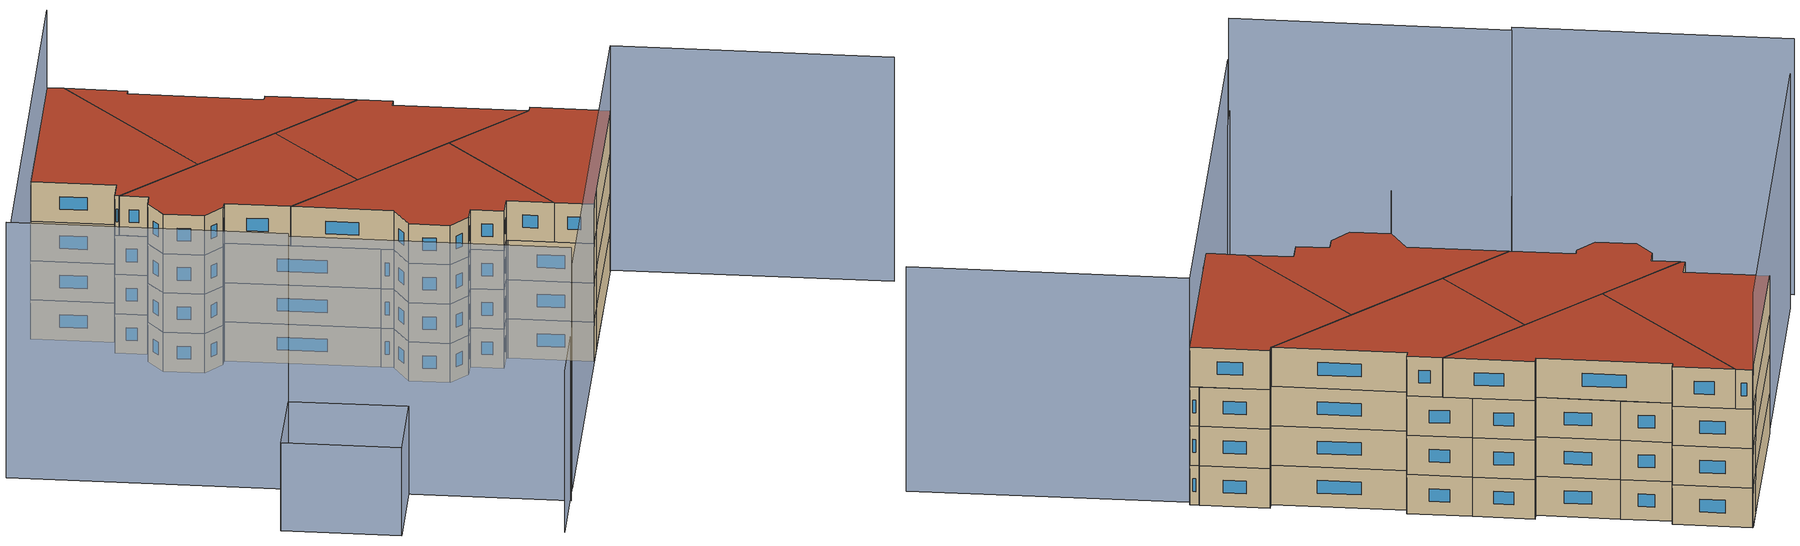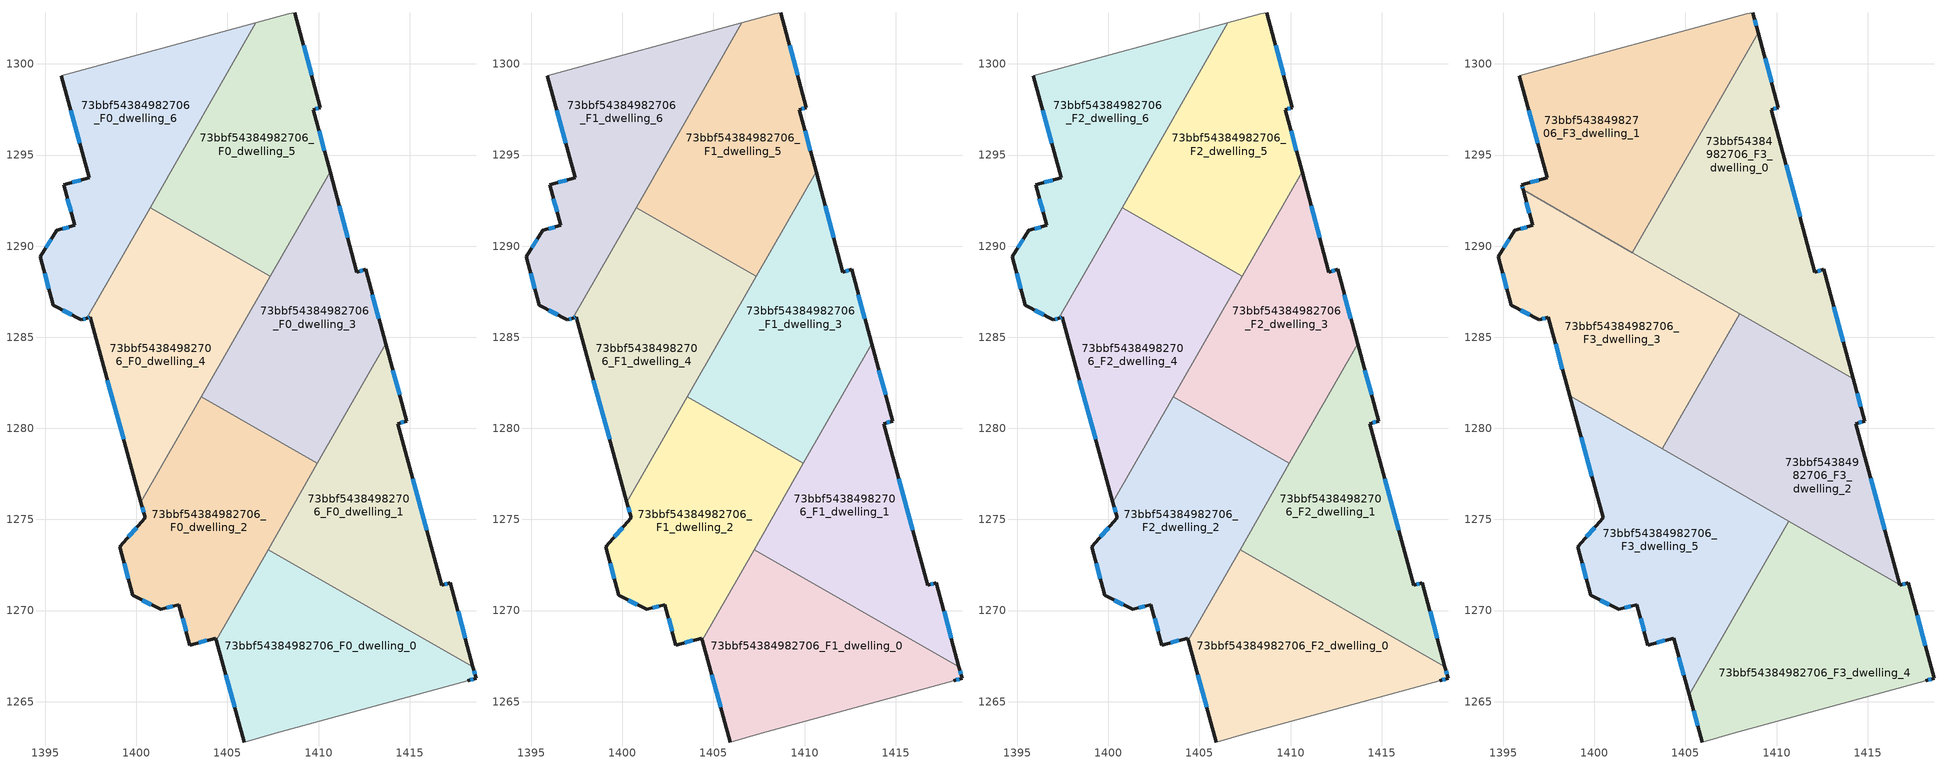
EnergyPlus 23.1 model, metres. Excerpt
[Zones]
73bbf54384982706_F0_dwelling_0
 floor ground (EU_floor_Construction): 1418.48,1266.91 1418.64,1266.29 1418.19,1266.14 1407.61,1263.25 1405.92,1262.78 1404.39,1268.37 1407.23,1273.34 z0
 wall outside (EU_wall_Construction): 1404.39,1268.37 1405.92,1262.78 / 1418.19,1266.14 1418.64,1266.29 1418.48,1266.91 z0:3
 wall adiabatic (EU_wall_Construction): 1405.92,1262.78 1407.61,1263.25 1418.19,1266.14 z0:3
 wall to 73bbf54384982706_F0_dwelling_1 (EU_wall_Construction): 1418.48,1266.91 1407.23,1273.34 z0:3
 wall to 73bbf54384982706_F0_dwelling_2 (EU_wall_Construction): 1407.23,1273.34 1404.39,1268.37 z0:3
 window (EU_Window_Construction): 1404.91,1266.47 1405.4,1264.68 / 1418.59,1266.5 1418.54,1266.7 / 1418.34,1266.19 1418.49,1266.24 z1.02:1.98
73bbf54384982706_F0_dwelling_1
 floor ground (EU_floor_Construction): 1413.69,1284.63 1414.84,1280.39 1414.35,1280.26 1416.76,1271.38 1417.23,1271.53 1418.48,1266.91 1407.23,1273.34 z0
 wall outside (EU_wall_Construction): 1418.48,1266.91 1417.23,1271.53 1416.76,1271.38 1414.35,1280.26 1414.84,1280.39 1413.69,1284.63 z0:3
 wall to 73bbf54384982706_F0_dwelling_3 (EU_wall_Construction): 1413.69,1284.63 1409.94,1278.07 z0:3
 wall to 73bbf54384982706_F0_dwelling_2 (EU_wall_Construction): 1409.94,1278.07 1407.23,1273.34 z0:3
 window (EU_Window_Construction): 1417.07,1271.48 1416.92,1271.43 / 1418.06,1268.48 1417.66,1269.96 / 1414.45,1281.83 1414.09,1283.19 / 1414.52,1280.31 1414.68,1280.35 / 1415.94,1274.4 1415.17,1277.24 z1.02:1.98
73bbf54384982706_F0_dwelling_2
 floor ground (EU_floor_Construction): 1409.94,1278.07 1404.39,1268.37 1404.36,1268.49 1402.94,1268.11 1402.34,1270.33 1401.34,1270.06 1399.82,1270.83 1399.08,1273.51 1400.49,1275.09 1400.26,1275.95 1403.56,1281.73 z0
 wall outside (EU_wall_Construction): 1400.26,1275.95 1400.49,1275.09 1399.08,1273.51 1399.82,1270.83 1401.34,1270.06 1402.34,1270.33 1402.94,1268.11 1404.36,1268.49 1404.39,1268.37 z0:3
 wall to 73bbf54384982706_F0_dwelling_3 (EU_wall_Construction): 1409.94,1278.07 1403.56,1281.73 z0:3
 wall to 73bbf54384982706_F0_dwelling_4 (EU_wall_Construction): 1403.56,1281.73 1400.26,1275.95 z0:3
 window (EU_Window_Construction): 1400.34,1275.66 1400.41,1275.39 / 1403.42,1268.24 1403.88,1268.36 / 1402.54,1269.57 1402.74,1268.86 / 1401.68,1270.15 1402,1270.24 / 1400.34,1270.57 1400.82,1270.32 / 1399.33,1272.6 1399.57,1271.74 / 1400.01,1274.55 1399.56,1274.05 z1.02:1.98
73bbf54384982706_F0_dwelling_3
 floor ground (EU_floor_Construction): 1410.63,1294.08 1412.11,1288.58 1412.58,1288.73 1413.69,1284.63 1409.94,1278.07 1403.56,1281.73 z0
 wall outside (EU_wall_Construction): 1413.69,1284.63 1412.58,1288.73 1412.11,1288.58 1410.63,1294.08 z0:3
 wall to 73bbf54384982706_F0_dwelling_5 (EU_wall_Construction): 1410.63,1294.08 1407.35,1288.34 z0:3
 wall to 73bbf54384982706_F0_dwelling_4 (EU_wall_Construction): 1407.35,1288.34 1403.56,1281.73 z0:3
 window (EU_Window_Construction): 1412.42,1288.68 1412.27,1288.63 / 1413.32,1286.03 1412.96,1287.34 / 1411.61,1290.45 1411.13,1292.21 z1.02:1.98
73bbf54384982706_F0_dwelling_4
 floor ground (EU_floor_Construction): 1407.35,1288.34 1400.26,1275.95 1397.47,1286.1 1397.29,1286.05 1400.76,1292.11 z0
 wall outside (EU_wall_Construction): 1397.29,1286.05 1397.47,1286.1 1400.26,1275.95 z0:3
 wall to 73bbf54384982706_F0_dwelling_5 (EU_wall_Construction): 1407.35,1288.34 1400.76,1292.11 z0:3
 wall to 73bbf54384982706_F0_dwelling_6 (EU_wall_Construction): 1400.76,1292.11 1397.29,1286.05 z0:3
 window (EU_Window_Construction): 1397.35,1286.07 1397.41,1286.08 / 1398.42,1282.65 1399.31,1279.41 z1.02:1.98
73bbf54384982706_F0_dwelling_5
 floor ground (EU_floor_Construction): 1408.71,1302.8 1410.1,1297.61 1409.72,1297.49 1410.63,1294.08 1407.35,1288.34 1400.76,1292.11 1406.56,1302.25 1408.37,1302.74 z0
 wall outside (EU_wall_Construction): 1410.63,1294.08 1409.72,1297.49 1410.1,1297.61 1408.71,1302.8 z0:3
 wall adiabatic (EU_wall_Construction): 1408.71,1302.8 1408.37,1302.74 1406.56,1302.25 z0:3
 wall to 73bbf54384982706_F0_dwelling_6 (EU_wall_Construction): 1406.56,1302.25 1400.76,1292.11 z0:3
 window (EU_Window_Construction): 1409.85,1297.53 1409.97,1297.57 / 1410.32,1295.24 1410.03,1296.33 / 1409.63,1299.37 1409.18,1301.03 z1.02:1.98
73bbf54384982706_F0_dwelling_6
 floor ground (EU_floor_Construction): 1406.56,1302.25 1397.29,1286.05 1396.98,1285.97 1395.45,1286.74 1394.71,1289.42 1395.64,1290.87 1396.62,1291.14 1396.02,1293.36 1397.43,1293.75 1395.89,1299.35 z0
 wall outside (EU_wall_Construction): 1395.89,1299.35 1397.43,1293.75 1396.02,1293.36 1396.62,1291.14 1395.64,1290.87 1394.71,1289.42 1395.45,1286.74 1396.98,1285.97 1397.29,1286.05 z0:3
 wall adiabatic (EU_wall_Construction): 1406.56,1302.25 1395.89,1299.35 z0:3
 window (EU_Window_Construction): 1396.95,1293.62 1396.5,1293.49 / 1396.41,1297.44 1396.91,1295.65 / 1397.09,1286 1397.19,1286.02 / 1395.97,1286.48 1396.46,1286.23 / 1394.97,1288.51 1395.2,1287.65 / 1395.32,1290.38 1395.03,1289.91 / 1396.29,1291.05 1395.97,1290.96 / 1396.22,1292.61 1396.42,1291.9 z1.02:1.98
73bbf54384982706_F1_dwelling_0
 floor to 73bbf54384982706_F0_dwelling_0 (EU_floor_Construction): 1418.48,1266.91 1418.64,1266.29 1418.19,1266.14 1407.61,1263.25 1405.92,1262.78 1404.39,1268.37 1407.23,1273.34 z3
 wall outside (EU_wall_Construction): 1404.39,1268.37 1405.92,1262.78 / 1418.19,1266.14 1418.64,1266.29 1418.48,1266.91 z3:6
 wall adiabatic (EU_wall_Construction): 1405.92,1262.78 1407.61,1263.25 1418.19,1266.14 z3:6
 wall to 73bbf54384982706_F1_dwelling_1 (EU_wall_Construction): 1418.48,1266.91 1407.23,1273.34 z3:6
 wall to 73bbf54384982706_F1_dwelling_2 (EU_wall_Construction): 1407.23,1273.34 1404.39,1268.37 z3:6
 window (EU_Window_Construction): 1404.91,1266.47 1405.4,1264.68 / 1418.59,1266.5 1418.54,1266.7 / 1418.34,1266.19 1418.49,1266.24 z4.02:4.98
73bbf54384982706_F1_dwelling_1
 floor to 73bbf54384982706_F0_dwelling_1 (EU_floor_Construction): 1413.69,1284.63 1414.84,1280.39 1414.35,1280.26 1416.76,1271.38 1417.23,1271.53 1418.48,1266.91 1407.23,1273.34 z3
 wall outside (EU_wall_Construction): 1418.48,1266.91 1417.23,1271.53 1416.76,1271.38 1414.35,1280.26 1414.84,1280.39 1413.69,1284.63 z3:6
 wall to 73bbf54384982706_F1_dwelling_3 (EU_wall_Construction): 1413.69,1284.63 1409.94,1278.07 z3:6
 wall to 73bbf54384982706_F1_dwelling_2 (EU_wall_Construction): 1409.94,1278.07 1407.23,1273.34 z3:6
 window (EU_Window_Construction): 1417.07,1271.48 1416.92,1271.43 / 1418.06,1268.48 1417.66,1269.96 / 1414.45,1281.83 1414.09,1283.19 / 1414.52,1280.31 1414.68,1280.35 / 1415.94,1274.4 1415.17,1277.24 z4.02:4.98
73bbf54384982706_F1_dwelling_2
 floor to 73bbf54384982706_F0_dwelling_2 (EU_floor_Construction): 1409.94,1278.07 1404.39,1268.37 1404.36,1268.49 1402.94,1268.11 1402.34,1270.33 1401.34,1270.06 1399.82,1270.83 1399.08,1273.51 1400.49,1275.09 1400.26,1275.95 1403.56,1281.73 z3
 wall outside (EU_wall_Construction): 1400.26,1275.95 1400.49,1275.09 1399.08,1273.51 1399.82,1270.83 1401.34,1270.06 1402.34,1270.33 1402.94,1268.11 1404.36,1268.49 1404.39,1268.37 z3:6
 wall to 73bbf54384982706_F1_dwelling_3 (EU_wall_Construction): 1409.94,1278.07 1403.56,1281.73 z3:6
 wall to 73bbf54384982706_F1_dwelling_4 (EU_wall_Construction): 1403.56,1281.73 1400.26,1275.95 z3:6
 window (EU_Window_Construction): 1400.34,1275.66 1400.41,1275.39 / 1403.42,1268.24 1403.88,1268.36 / 1402.54,1269.57 1402.74,1268.86 / 1401.68,1270.15 1402,1270.24 / 1400.34,1270.57 1400.82,1270.32 / 1399.33,1272.6 1399.57,1271.74 / 1400.01,1274.55 1399.56,1274.05 z4.02:4.98
73bbf54384982706_F1_dwelling_3
 floor to 73bbf54384982706_F0_dwelling_3 (EU_floor_Construction): 1410.63,1294.08 1412.11,1288.58 1412.58,1288.73 1413.69,1284.63 1409.94,1278.07 1403.56,1281.73 z3
 wall outside (EU_wall_Construction): 1413.69,1284.63 1412.58,1288.73 1412.11,1288.58 1410.63,1294.08 z3:6
 wall to 73bbf54384982706_F1_dwelling_5 (EU_wall_Construction): 1410.63,1294.08 1407.35,1288.34 z3:6
 wall to 73bbf54384982706_F1_dwelling_4 (EU_wall_Construction): 1407.35,1288.34 1403.56,1281.73 z3:6
 window (EU_Window_Construction): 1412.42,1288.68 1412.27,1288.63 / 1413.32,1286.03 1412.96,1287.34 / 1411.61,1290.45 1411.13,1292.21 z4.02:4.98
73bbf54384982706_F1_dwelling_4
 floor to 73bbf54384982706_F0_dwelling_4 (EU_floor_Construction): 1407.35,1288.34 1400.26,1275.95 1397.47,1286.1 1397.29,1286.05 1400.76,1292.11 z3
 wall outside (EU_wall_Construction): 1397.29,1286.05 1397.47,1286.1 1400.26,1275.95 z3:6
 wall to 73bbf54384982706_F1_dwelling_5 (EU_wall_Construction): 1407.35,1288.34 1400.76,1292.11 z3:6
 wall to 73bbf54384982706_F1_dwelling_6 (EU_wall_Construction): 1400.76,1292.11 1397.29,1286.05 z3:6
 window (EU_Window_Construction): 1397.35,1286.07 1397.41,1286.08 / 1398.42,1282.65 1399.31,1279.41 z4.02:4.98
73bbf54384982706_F1_dwelling_5
 floor to 73bbf54384982706_F0_dwelling_5 (EU_floor_Construction): 1408.71,1302.8 1410.1,1297.61 1409.72,1297.49 1410.63,1294.08 1407.35,1288.34 1400.76,1292.11 1406.56,1302.25 1408.37,1302.74 z3
 wall outside (EU_wall_Construction): 1410.63,1294.08 1409.72,1297.49 1410.1,1297.61 1408.71,1302.8 z3:6
 wall adiabatic (EU_wall_Construction): 1408.71,1302.8 1408.37,1302.74 1406.56,1302.25 z3:6
 wall to 73bbf54384982706_F1_dwelling_6 (EU_wall_Construction): 1406.56,1302.25 1400.76,1292.11 z3:6
 window (EU_Window_Construction): 1409.85,1297.53 1409.97,1297.57 / 1410.32,1295.24 1410.03,1296.33 / 1409.63,1299.37 1409.18,1301.03 z4.02:4.98
73bbf54384982706_F1_dwelling_6
 floor to 73bbf54384982706_F0_dwelling_6 (EU_floor_Construction): 1406.56,1302.25 1397.29,1286.05 1396.98,1285.97 1395.45,1286.74 1394.71,1289.42 1395.64,1290.87 1396.62,1291.14 1396.02,1293.36 1397.43,1293.75 1395.89,1299.35 z3
 wall outside (EU_wall_Construction): 1395.89,1299.35 1397.43,1293.75 1396.02,1293.36 1396.62,1291.14 1395.64,1290.87 1394.71,1289.42 1395.45,1286.74 1396.98,1285.97 1397.29,1286.05 z3:6
 wall adiabatic (EU_wall_Construction): 1406.56,1302.25 1395.89,1299.35 z3:6
 window (EU_Window_Construction): 1396.95,1293.62 1396.5,1293.49 / 1396.41,1297.44 1396.91,1295.65 / 1397.09,1286 1397.19,1286.02 / 1395.97,1286.48 1396.46,1286.23 / 1394.97,1288.51 1395.2,1287.65 / 1395.32,1290.38 1395.03,1289.91 / 1396.29,1291.05 1395.97,1290.96 / 1396.22,1292.61 1396.42,1291.9 z4.02:4.98
73bbf54384982706_F2_dwelling_0
 floor to 73bbf54384982706_F1_dwelling_0 (EU_floor_Construction): 1418.48,1266.91 1418.64,1266.29 1418.19,1266.14 1407.61,1263.25 1405.92,1262.78 1404.39,1268.37 1407.23,1273.34 z6
 wall outside (EU_wall_Construction): 1404.39,1268.37 1405.92,1262.78 / 1418.19,1266.14 1418.64,1266.29 1418.48,1266.91 z6:9
 wall adiabatic (EU_wall_Construction): 1405.92,1262.78 1407.61,1263.25 1418.19,1266.14 z6:9
 wall to 73bbf54384982706_F2_dwelling_1 (EU_wall_Construction): 1418.48,1266.91 1407.23,1273.34 z6:9
 wall to 73bbf54384982706_F2_dwelling_2 (EU_wall_Construction): 1407.23,1273.34 1404.39,1268.37 z6:9
 window (EU_Window_Construction): 1404.91,1266.47 1405.4,1264.68 / 1418.59,1266.5 1418.54,1266.7 / 1418.34,1266.19 1418.49,1266.24 z7.02:7.98
 ceiling adiabatic (EU_roof_Construction): 1405.21,1265.38 1409.14,1272.25 1407.23,1273.34 1404.39,1268.37 z9
73bbf54384982706_F2_dwelling_1
 floor to 73bbf54384982706_F1_dwelling_1 (EU_floor_Construction): 1413.69,1284.63 1414.84,1280.39 1414.35,1280.26 1416.76,1271.38 1417.23,1271.53 1418.48,1266.91 1407.23,1273.34 z6
 wall outside (EU_wall_Construction): 1418.48,1266.91 1417.23,1271.53 1416.76,1271.38 1414.35,1280.26 1414.84,1280.39 1413.69,1284.63 z6:9
 wall to 73bbf54384982706_F2_dwelling_3 (EU_wall_Construction): 1413.69,1284.63 1409.94,1278.07 z6:9
 wall to 73bbf54384982706_F2_dwelling_2 (EU_wall_Construction): 1409.94,1278.07 1407.23,1273.34 z6:9
 window (EU_Window_Construction): 1417.07,1271.48 1416.92,1271.43 / 1418.06,1268.48 1417.66,1269.96 / 1414.45,1281.83 1414.09,1283.19 / 1414.52,1280.31 1414.68,1280.35 / 1415.94,1274.4 1415.17,1277.24 z7.02:7.98
 ceiling adiabatic (EU_roof_Construction): 1409.14,1272.25 1410.66,1274.91 1408.75,1276 1407.23,1273.34 z9
73bbf54384982706_F2_dwelling_2
 floor to 73bbf54384982706_F1_dwelling_2 (EU_floor_Construction): 1409.94,1278.07 1404.39,1268.37 1404.36,1268.49 1402.94,1268.11 1402.34,1270.33 1401.34,1270.06 1399.82,1270.83 1399.08,1273.51 1400.49,1275.09 1400.26,1275.95 1403.56,1281.73 z6
 wall outside (EU_wall_Construction): 1400.26,1275.95 1400.49,1275.09 1399.08,1273.51 1399.82,1270.83 1401.34,1270.06 1402.34,1270.33 1402.94,1268.11 1404.36,1268.49 1404.39,1268.37 z6:9
 wall to 73bbf54384982706_F2_dwelling_3 (EU_wall_Construction): 1409.94,1278.07 1403.56,1281.73 z6:9
 wall to 73bbf54384982706_F2_dwelling_4 (EU_wall_Construction): 1403.56,1281.73 1400.26,1275.95 z6:9
 window (EU_Window_Construction): 1400.34,1275.66 1400.41,1275.39 / 1403.42,1268.24 1403.88,1268.36 / 1402.54,1269.57 1402.74,1268.86 / 1401.68,1270.15 1402,1270.24 / 1400.34,1270.57 1400.82,1270.32 / 1399.33,1272.6 1399.57,1271.74 / 1400.01,1274.55 1399.56,1274.05 z7.02:7.98
73bbf54384982706_F2_dwelling_3
 floor to 73bbf54384982706_F1_dwelling_3 (EU_floor_Construction): 1410.63,1294.08 1412.11,1288.58 1412.58,1288.73 1413.69,1284.63 1409.94,1278.07 1403.56,1281.73 z6
 wall outside (EU_wall_Construction): 1413.69,1284.63 1412.58,1288.73 1412.11,1288.58 1410.63,1294.08 z6:9
 wall to 73bbf54384982706_F2_dwelling_5 (EU_wall_Construction): 1410.63,1294.08 1407.35,1288.34 z6:9
 wall to 73bbf54384982706_F2_dwelling_4 (EU_wall_Construction): 1407.35,1288.34 1403.56,1281.73 z6:9
 window (EU_Window_Construction): 1412.42,1288.68 1412.27,1288.63 / 1413.32,1286.03 1412.96,1287.34 / 1411.61,1290.45 1411.13,1292.21 z7.02:7.98
73bbf54384982706_F2_dwelling_4
 floor to 73bbf54384982706_F1_dwelling_4 (EU_floor_Construction): 1407.35,1288.34 1400.26,1275.95 1397.47,1286.1 1397.29,1286.05 1400.76,1292.11 z6
 wall outside (EU_wall_Construction): 1397.29,1286.05 1397.47,1286.1 1400.26,1275.95 z6:9
 wall to 73bbf54384982706_F2_dwelling_5 (EU_wall_Construction): 1407.35,1288.34 1400.76,1292.11 z6:9
 wall to 73bbf54384982706_F2_dwelling_6 (EU_wall_Construction): 1400.76,1292.11 1397.29,1286.05 z6:9
 window (EU_Window_Construction): 1397.35,1286.07 1397.41,1286.08 / 1398.42,1282.65 1399.31,1279.41 z7.02:7.98
73bbf54384982706_F2_dwelling_5
 floor to 73bbf54384982706_F1_dwelling_5 (EU_floor_Construction): 1408.71,1302.8 1410.1,1297.61 1409.72,1297.49 1410.63,1294.08 1407.35,1288.34 1400.76,1292.11 1406.56,1302.25 1408.37,1302.74 z6
 wall outside (EU_wall_Construction): 1410.63,1294.08 1409.72,1297.49 1410.1,1297.61 1408.71,1302.8 z6:9
 wall adiabatic (EU_wall_Construction): 1408.71,1302.8 1408.37,1302.74 1406.56,1302.25 z6:9
 wall to 73bbf54384982706_F2_dwelling_6 (EU_wall_Construction): 1406.56,1302.25 1400.76,1292.11 z6:9
 window (EU_Window_Construction): 1409.85,1297.53 1409.97,1297.57 / 1410.32,1295.24 1410.03,1296.33 / 1409.63,1299.37 1409.18,1301.03 z7.02:7.98
73bbf54384982706_F2_dwelling_6
 floor to 73bbf54384982706_F1_dwelling_6 (EU_floor_Construction): 1406.56,1302.25 1397.29,1286.05 1396.98,1285.97 1395.45,1286.74 1394.71,1289.42 1395.64,1290.87 1396.62,1291.14 1396.02,1293.36 1397.43,1293.75 1395.89,1299.35 z6
 wall outside (EU_wall_Construction): 1395.89,1299.35 1397.43,1293.75 1396.02,1293.36 1396.62,1291.14 1395.64,1290.87 1394.71,1289.42 1395.45,1286.74 1396.98,1285.97 1397.29,1286.05 z6:9
 wall adiabatic (EU_wall_Construction): 1406.56,1302.25 1395.89,1299.35 z6:9
 window (EU_Window_Construction): 1396.95,1293.62 1396.5,1293.49 / 1396.41,1297.44 1396.91,1295.65 / 1397.09,1286 1397.19,1286.02 / 1395.97,1286.48 1396.46,1286.23 / 1394.97,1288.51 1395.2,1287.65 / 1395.32,1290.38 1395.03,1289.91 / 1396.29,1291.05 1395.97,1290.96 / 1396.22,1292.61 1396.42,1291.9 z7.02:7.98
73bbf54384982706_F3_dwelling_0
 floor to 73bbf54384982706_F2_dwelling_5 (EU_floor_Construction): 1409,1301.72 1410.1,1297.61 1409.72,1297.49 1410.63,1294.08 1407.35,1288.34 1402.82,1290.93 z9
 floor to 73bbf54384982706_F2_dwelling_3 (EU_floor_Construction): 1410.63,1294.08 1412.11,1288.58 1412.58,1288.73 1413.69,1284.63 1412.99,1283.41 1406.61,1287.06 z9
 floor to 73bbf54384982706_F2_dwelling_1 (EU_floor_Construction): 1413.69,1284.63 1414.22,1282.71 1412.99,1283.41 z9
 floor to 73bbf54384982706_F2_dwelling_4 (EU_floor_Construction): 1407.35,1288.34 1406.61,1287.06 1402.09,1289.65 1402.82,1290.93 z9
 wall outside (EU_wall_Construction): 1414.22,1282.71 1412.58,1288.73 1412.11,1288.58 1409.72,1297.49 1410.1,1297.61 1409,1301.72 z9:12
 wall to 73bbf54384982706_F3_dwelling_1 (EU_wall_Construction): 1409,1301.72 1402.09,1289.65 z9:12
 wall to 73bbf54384982706_F3_dwelling_2 (EU_wall_Construction): 1407.98,1286.28 1414.22,1282.71 z9:12
 wall to 73bbf54384982706_F3_dwelling_3 (EU_wall_Construction): 1402.09,1289.65 1407.98,1286.28 z9:12
 window (EU_Window_Construction): 1412.42,1288.68 1412.27,1288.63 / 1413.66,1284.76 1413.14,1286.68 / 1409.73,1299 1409.37,1300.32 / 1409.85,1297.53 1409.97,1297.57 / 1411.3,1291.61 1410.53,1294.46 z10.02:10.98
 roof outside (EU_roof_Construction): 1414.22,1282.71 1412.58,1288.73 1412.11,1288.58 1409.72,1297.49 1410.1,1297.61 1409,1301.72 1402.09,1289.65 z12
73bbf54384982706_F3_dwelling_1
 floor to 73bbf54384982706_F2_dwelling_6 (EU_floor_Construction): 1406.56,1302.25 1400.03,1290.83 1396.09,1293.08 1396.02,1293.36 1397.43,1293.75 1395.89,1299.35 z9
 floor to 73bbf54384982706_F2_dwelling_5 (EU_floor_Construction): 1408.71,1302.8 1409,1301.72 1402.82,1290.93 1400.76,1292.11 1406.56,1302.25 1408.37,1302.74 z9
 floor to 73bbf54384982706_F2_dwelling_4 (EU_floor_Construction): 1402.82,1290.93 1402.09,1289.65 1400.03,1290.83 1400.76,1292.11 z9
 wall outside (EU_wall_Construction): 1409,1301.72 1408.71,1302.8 / 1395.89,1299.35 1397.43,1293.75 1396.02,1293.36 1396.09,1293.08 z9:12
 wall adiabatic (EU_wall_Construction): 1408.71,1302.8 1408.37,1302.74 1395.89,1299.35 z9:12
 wall to 73bbf54384982706_F3_dwelling_3 (EU_wall_Construction): 1396.09,1293.08 1402.09,1289.65 z9:12
 window (EU_Window_Construction): 1408.9,1302.09 1408.81,1302.43 / 1396.04,1293.27 1396.07,1293.18 / 1396.95,1293.62 1396.5,1293.49 / 1396.41,1297.44 1396.91,1295.65 z10.02:10.98
 roof outside (EU_roof_Construction): 1402.09,1289.65 1409,1301.72 1408.71,1302.8 1408.37,1302.74 1395.89,1299.35 1397.43,1293.75 1396.02,1293.36 1396.09,1293.08 z12
73bbf54384982706_F3_dwelling_2
 floor to 73bbf54384982706_F2_dwelling_1 (EU_floor_Construction): 1414.22,1282.71 1414.84,1280.39 1414.35,1280.26 1416.75,1271.42 1408.75,1276 1412.99,1283.41 z9
 floor to 73bbf54384982706_F2_dwelling_2 (EU_floor_Construction): 1409.94,1278.07 1408.75,1276 1403.74,1278.87 1404.92,1280.95 z9
 floor to 73bbf54384982706_F2_dwelling_3 (EU_floor_Construction): 1412.99,1283.41 1409.94,1278.07 1404.92,1280.95 1407.98,1286.28 z9
 wall outside (EU_wall_Construction): 1416.75,1271.42 1414.35,1280.26 1414.84,1280.39 1414.22,1282.71 z9:12
 wall to 73bbf54384982706_F3_dwelling_3 (EU_wall_Construction): 1407.98,1286.28 1403.74,1278.87 z9:12
 wall to 73bbf54384982706_F3_dwelling_5 (EU_wall_Construction): 1403.74,1278.87 1410.66,1274.91 z9:12
 wall to 73bbf54384982706_F3_dwelling_4 (EU_wall_Construction): 1410.66,1274.91 1416.75,1271.42 z9:12
 window (EU_Window_Construction): 1415.93,1274.43 1415.17,1277.26 / 1414.63,1281.18 1414.43,1281.92 / 1414.52,1280.31 1414.68,1280.35 z10.02:10.98
 roof outside (EU_roof_Construction): 1416.75,1271.42 1414.35,1280.26 1414.84,1280.39 1414.22,1282.71 1407.98,1286.28 1403.74,1278.87 z12
73bbf54384982706_F3_dwelling_3
 floor to 73bbf54384982706_F2_dwelling_3 (EU_floor_Construction): 1407.98,1286.28 1404.92,1280.95 1403.56,1281.73 1406.61,1287.06 z9
 floor to 73bbf54384982706_F2_dwelling_4 (EU_floor_Construction): 1406.61,1287.06 1402.37,1279.65 1398.66,1281.78 1397.47,1286.1 1397.29,1286.05 1400.03,1290.83 z9
 floor to 73bbf54384982706_F2_dwelling_6 (EU_floor_Construction): 1400.03,1290.83 1397.29,1286.05 1396.98,1285.97 1395.45,1286.74 1394.71,1289.42 1395.64,1290.87 1396.62,1291.14 1396.09,1293.08 z9
 floor to 73bbf54384982706_F2_dwelling_2 (EU_floor_Construction): 1404.92,1280.95 1403.74,1278.87 1402.37,1279.65 1403.56,1281.73 z9
 wall outside (EU_wall_Construction): 1396.09,1293.08 1396.62,1291.14 1395.64,1290.87 1394.71,1289.42 1395.45,1286.74 1396.98,1285.97 1397.47,1286.1 1398.66,1281.78 z9:12
 wall to 73bbf54384982706_F3_dwelling_5 (EU_wall_Construction): 1398.66,1281.78 1403.74,1278.87 z9:12
 window (EU_Window_Construction): 1397.88,1284.63 1398.25,1283.25 / 1397.15,1286.01 1397.31,1286.06 / 1395.97,1286.48 1396.46,1286.23 / 1394.97,1288.51 1395.2,1287.65 / 1395.32,1290.38 1395.03,1289.91 / 1396.29,1291.05 1395.97,1290.96 / 1396.27,1292.42 1396.44,1291.8 z10.02:10.98
 roof outside (EU_roof_Construction): 1403.74,1278.87 1407.98,1286.28 1396.09,1293.08 1396.62,1291.14 1395.64,1290.87 1394.71,1289.42 1395.45,1286.74 1396.98,1285.97 1397.47,1286.1 1398.66,1281.78 z12
73bbf54384982706_F3_dwelling_4
 floor to 73bbf54384982706_F2_dwelling_0 (EU_floor_Construction): 1418.48,1266.91 1418.64,1266.29 1418.19,1266.14 1407.61,1263.25 1405.92,1262.78 1405.21,1265.38 1409.14,1272.25 z9
 floor to 73bbf54384982706_F2_dwelling_1 (EU_floor_Construction): 1417.23,1271.53 1418.48,1266.91 1409.14,1272.25 1410.66,1274.91 1416.75,1271.42 1416.76,1271.38 z9
 wall outside (EU_wall_Construction): 1405.21,1265.38 1405.92,1262.78 / 1418.19,1266.14 1418.64,1266.29 1417.23,1271.53 1416.76,1271.38 1416.75,1271.42 z9:12
 wall adiabatic (EU_wall_Construction): 1405.92,1262.78 1407.61,1263.25 1418.19,1266.14 z9:12
 wall to 73bbf54384982706_F3_dwelling_5 (EU_wall_Construction): 1410.66,1274.91 1405.21,1265.38 z9:12
 window (EU_Window_Construction): 1405.45,1264.49 1405.67,1263.66 / 1417.07,1271.48 1416.92,1271.43 / 1418.16,1268.07 1417.71,1269.75 / 1418.34,1266.19 1418.49,1266.24 z10.02:10.98
 roof outside (EU_roof_Construction): 1418.19,1266.14 1418.64,1266.29 1417.23,1271.53 1416.76,1271.38 1416.75,1271.42 1410.66,1274.91 1405.21,1265.38 1405.92,1262.78 1407.61,1263.25 z12
73bbf54384982706_F3_dwelling_5
 floor to 73bbf54384982706_F2_dwelling_2 (EU_floor_Construction): 1408.76,1276 1404.39,1268.37 1404.36,1268.49 1402.94,1268.11 1402.34,1270.33 1401.34,1270.06 1399.82,1270.83 1399.08,1273.51 1400.49,1275.09 1400.26,1275.95 1402.37,1279.65 z9
 floor adiabatic (EU_floor_Construction): 1410.66,1274.91 1405.21,1265.38 1404.39,1268.37 1408.76,1276 z9
 floor to 73bbf54384982706_F2_dwelling_4 (EU_floor_Construction): 1402.37,1279.65 1400.26,1275.95 1398.66,1281.78 z9
 wall outside (EU_wall_Construction): 1398.66,1281.78 1400.49,1275.09 1399.08,1273.51 1399.82,1270.83 1401.34,1270.06 1402.34,1270.33 1402.94,1268.11 1404.36,1268.49 1405.21,1265.38 z9:12
 window (EU_Window_Construction): 1401.68,1270.15 1402,1270.24 / 1400.34,1270.57 1400.82,1270.32 / 1399.33,1272.6 1399.57,1271.74 / 1400.01,1274.55 1399.56,1274.05 / 1399.28,1279.5 1399.87,1277.37 / 1404.65,1267.43 1404.92,1266.44 / 1403.42,1268.24 1403.88,1268.36 / 1402.54,1269.57 1402.74,1268.86 z10.02:10.98
 roof outside (EU_roof_Construction): 1405.21,1265.38 1410.66,1274.91 1398.66,1281.78 1400.49,1275.09 1399.08,1273.51 1399.82,1270.83 1401.34,1270.06 1402.34,1270.33 1402.94,1268.11 1404.36,1268.49 z12
shading: 1382.79,1256.44 1388.87,1258.1 z0:12.3; 1388.71,1258.06 1418.35,1266.2 / 1418.35,1266.2 1423.41,1247.8 z0:17.1; 1382.08,1275.9 1387.06,1257.54 z0:19.3; 1378.61,1266.54 1376.48,1274.37 / 1376.48,1274.37 1382.07,1275.89 / 1382.07,1275.89 1384.2,1268.06 / 1384.2,1268.06 1378.61,1266.54 z0:6.7; 1377.08,1294.19 1382.07,1275.9 z0:19.5; 1408.67,1302.83 1378.98,1294.64 z0:17.9
[Building]
EU S2 Campaign: North Axis=0; Terrain=City; Solar Distribution=FullExterior
[Site:Location]
Vienna: Latitude=48; Longitude=16.5; Time Zone=1; Elevation=183
[SizingPeriod:WeatherFileDays]
AnnualSizingPeriod: Begin Month=1; Begin Day of Month=1; End Month=12; End Day of Month=31; Day of Week for Start Day=Monday; Use Weather File Daylight Saving Period=No; Use Weather File Rain and Snow Indicators=No
[MATERIAL]
EU_InternalMass_Material: Roughness=MediumRough; Thickness=0.1; Conductivity=1; Density=1800; Specific Heat=900; Thermal Absorptance=0.9; Solar Absorptance=0.7; Visible Absorptance=0.7
[MATERIAL:NOMASS] Roughness=MediumRough; Thermal Absorptance=0.9; Solar Absorptance=0.7; Visible Absorptance=0.7
Name | Thermal Resistance
EU_wall_NoMass | 0.942466
EU_roof_NoMass | 0.551687
EU_floor_NoMass | 0.66527
[WINDOWMATERIAL:SIMPLEGLAZINGSYSTEM]
EU_Window_SimpleGlazing: UFactor=2.03367; Solar Heat Gain Coefficient=0.65; Visible Transmittance=0.65
[CONSTRUCTION]
EU_wall_Construction: EU_wall_NoMass
EU_roof_Construction: EU_roof_NoMass
EU_floor_Construction: EU_floor_NoMass
EU_Window_Construction: EU_Window_SimpleGlazing
EU_InternalMass_Construction: EU_InternalMass_Material
[ZONE] Type=1; Multiplier=1; Ceiling Height=autocalculate; Floor Area=autocalculate; Part of Total Floor Area=Yes
Name | Volume
73bbf54384982706_F0_dwelling_0; 73bbf54384982706_F1_dwelling_0; 73bbf54384982706_F2_dwelling_0 | 239.139
73bbf54384982706_F3_dwelling_0 | 278.979
73bbf54384982706_F0_dwelling_1; 73bbf54384982706_F1_dwelling_1; 73bbf54384982706_F2_dwelling_1 | 239.098
73bbf54384982706_F3_dwelling_1 | 278.944
73bbf54384982706_F0_dwelling_2; 73bbf54384982706_F1_dwelling_2; 73bbf54384982706_F2_dwelling_2 | 239.13
73bbf54384982706_F3_dwelling_2 | 278.816
73bbf54384982706_F0_dwelling_3; 73bbf54384982706_F1_dwelling_3; 73bbf54384982706_F2_dwelling_3 | 239.111
73bbf54384982706_F3_dwelling_3 | 278.804
73bbf54384982706_F0_dwelling_4; 73bbf54384982706_F1_dwelling_4; 73bbf54384982706_F2_dwelling_4; 73bbf54384982706_F0_dwelling_5; 73bbf54384982706_F1_dwelling_5; 73bbf54384982706_F2_dwelling_5 | 239.123
73bbf54384982706_F3_dwelling_4 | 279.302
73bbf54384982706_F3_dwelling_5 | 278.969
73bbf54384982706_F0_dwelling_6; 73bbf54384982706_F1_dwelling_6; 73bbf54384982706_F2_dwelling_6 | 239.096
[INTERNALMASS] Construction=EU_InternalMass_Construction
Name | Zone or ZoneList | Surface Area
73bbf54384982706_F0_dwelling_0_EU_InternalMass | 73bbf54384982706_F0_dwelling_0 | 79.7129
73bbf54384982706_F0_dwelling_1_EU_InternalMass | 73bbf54384982706_F0_dwelling_1 | 79.6988
73bbf54384982706_F0_dwelling_2_EU_InternalMass | 73bbf54384982706_F0_dwelling_2 | 79.7091
73bbf54384982706_F0_dwelling_3_EU_InternalMass | 73bbf54384982706_F0_dwelling_3 | 79.7029
73bbf54384982706_F0_dwelling_4_EU_InternalMass | 73bbf54384982706_F0_dwelling_4 | 79.7064
73bbf54384982706_F0_dwelling_5_EU_InternalMass | 73bbf54384982706_F0_dwelling_5 | 79.7063
73bbf54384982706_F0_dwelling_6_EU_InternalMass | 73bbf54384982706_F0_dwelling_6 | 79.7055
73bbf54384982706_F1_dwelling_0_EU_InternalMass | 73bbf54384982706_F1_dwelling_0 | 79.7129
73bbf54384982706_F1_dwelling_1_EU_InternalMass | 73bbf54384982706_F1_dwelling_1 | 79.6988
73bbf54384982706_F1_dwelling_2_EU_InternalMass | 73bbf54384982706_F1_dwelling_2 | 79.7091
73bbf54384982706_F1_dwelling_3_EU_InternalMass | 73bbf54384982706_F1_dwelling_3 | 79.7029
73bbf54384982706_F1_dwelling_4_EU_InternalMass | 73bbf54384982706_F1_dwelling_4 | 79.7064
73bbf54384982706_F1_dwelling_5_EU_InternalMass | 73bbf54384982706_F1_dwelling_5 | 79.7063
73bbf54384982706_F1_dwelling_6_EU_InternalMass | 73bbf54384982706_F1_dwelling_6 | 79.7055
73bbf54384982706_F2_dwelling_0_EU_InternalMass | 73bbf54384982706_F2_dwelling_0 | 79.7129
73bbf54384982706_F2_dwelling_1_EU_InternalMass | 73bbf54384982706_F2_dwelling_1 | 79.6988
73bbf54384982706_F2_dwelling_2_EU_InternalMass | 73bbf54384982706_F2_dwelling_2 | 79.7091
73bbf54384982706_F2_dwelling_3_EU_InternalMass | 73bbf54384982706_F2_dwelling_3 | 79.7029
73bbf54384982706_F2_dwelling_4_EU_InternalMass | 73bbf54384982706_F2_dwelling_4 | 79.7064
73bbf54384982706_F2_dwelling_5_EU_InternalMass | 73bbf54384982706_F2_dwelling_5 | 79.7063
73bbf54384982706_F2_dwelling_6_EU_InternalMass | 73bbf54384982706_F2_dwelling_6 | 79.7055
73bbf54384982706_F3_dwelling_0_EU_InternalMass | 73bbf54384982706_F3_dwelling_0 | 92.9928
73bbf54384982706_F3_dwelling_1_EU_InternalMass | 73bbf54384982706_F3_dwelling_1 | 92.9816
73bbf54384982706_F3_dwelling_2_EU_InternalMass | 73bbf54384982706_F3_dwelling_2 | 92.9388
73bbf54384982706_F3_dwelling_3_EU_InternalMass | 73bbf54384982706_F3_dwelling_3 | 92.934
73bbf54384982706_F3_dwelling_4_EU_InternalMass | 73bbf54384982706_F3_dwelling_4 | 93.1003
73bbf54384982706_F3_dwelling_5_EU_InternalMass | 73bbf54384982706_F3_dwelling_5 | 92.9894
[OTHEREQUIPMENT] Fuel Type=Electricity; Design Level Calculation Method=Watts/Area; Power per Zone Floor Area=1; Fraction Latent=0; Fraction Radiant=0; Fraction Lost=0; Carbon Dioxide Generation Rate=0; EndUse Subcategory=EU_Step8_InternalGains
Name | Zone or ZoneList or Space or SpaceList | Schedule
EU_Step8_InternalGain_73bbf54384982706_F0_dwelling_0_f000 | 73bbf54384982706_F0_dwelling_0 | EU_Step8_GainSchedule_73bbf54384982706_F0_dwelling_0_f000
EU_Step8_InternalGain_73bbf54384982706_F0_dwelling_1_f000 | 73bbf54384982706_F0_dwelling_1 | EU_Step8_GainSchedule_73bbf54384982706_F0_dwelling_1_f000
EU_Step8_InternalGain_73bbf54384982706_F0_dwelling_2_f000 | 73bbf54384982706_F0_dwelling_2 | EU_Step8_GainSchedule_73bbf54384982706_F0_dwelling_2_f000
EU_Step8_InternalGain_73bbf54384982706_F0_dwelling_3_f000 | 73bbf54384982706_F0_dwelling_3 | EU_Step8_GainSchedule_73bbf54384982706_F0_dwelling_3_f000
EU_Step8_InternalGain_73bbf54384982706_F0_dwelling_4_f000 | 73bbf54384982706_F0_dwelling_4 | EU_Step8_GainSchedule_73bbf54384982706_F0_dwelling_4_f000
EU_Step8_InternalGain_73bbf54384982706_F0_dwelling_5_f000 | 73bbf54384982706_F0_dwelling_5 | EU_Step8_GainSchedule_73bbf54384982706_F0_dwelling_5_f000
EU_Step8_InternalGain_73bbf54384982706_F0_dwelling_6_f000 | 73bbf54384982706_F0_dwelling_6 | EU_Step8_GainSchedule_73bbf54384982706_F0_dwelling_6_f000
EU_Step8_InternalGain_73bbf54384982706_F1_dwelling_0_f000 | 73bbf54384982706_F1_dwelling_0 | EU_Step8_GainSchedule_73bbf54384982706_F1_dwelling_0_f000
EU_Step8_InternalGain_73bbf54384982706_F1_dwelling_1_f000 | 73bbf54384982706_F1_dwelling_1 | EU_Step8_GainSchedule_73bbf54384982706_F1_dwelling_1_f000
EU_Step8_InternalGain_73bbf54384982706_F1_dwelling_2_f000 | 73bbf54384982706_F1_dwelling_2 | EU_Step8_GainSchedule_73bbf54384982706_F1_dwelling_2_f000
EU_Step8_InternalGain_73bbf54384982706_F1_dwelling_3_f000 | 73bbf54384982706_F1_dwelling_3 | EU_Step8_GainSchedule_73bbf54384982706_F1_dwelling_3_f000
EU_Step8_InternalGain_73bbf54384982706_F1_dwelling_4_f000 | 73bbf54384982706_F1_dwelling_4 | EU_Step8_GainSchedule_73bbf54384982706_F1_dwelling_4_f000
EU_Step8_InternalGain_73bbf54384982706_F1_dwelling_5_f000 | 73bbf54384982706_F1_dwelling_5 | EU_Step8_GainSchedule_73bbf54384982706_F1_dwelling_5_f000
EU_Step8_InternalGain_73bbf54384982706_F1_dwelling_6_f000 | 73bbf54384982706_F1_dwelling_6 | EU_Step8_GainSchedule_73bbf54384982706_F1_dwelling_6_f000
EU_Step8_InternalGain_73bbf54384982706_F2_dwelling_0_f000 | 73bbf54384982706_F2_dwelling_0 | EU_Step8_GainSchedule_73bbf54384982706_F2_dwelling_0_f000
EU_Step8_InternalGain_73bbf54384982706_F2_dwelling_1_f000 | 73bbf54384982706_F2_dwelling_1 | EU_Step8_GainSchedule_73bbf54384982706_F2_dwelling_1_f000
EU_Step8_InternalGain_73bbf54384982706_F2_dwelling_2_f000 | 73bbf54384982706_F2_dwelling_2 | EU_Step8_GainSchedule_73bbf54384982706_F2_dwelling_2_f000
EU_Step8_InternalGain_73bbf54384982706_F2_dwelling_3_f000 | 73bbf54384982706_F2_dwelling_3 | EU_Step8_GainSchedule_73bbf54384982706_F2_dwelling_3_f000
EU_Step8_InternalGain_73bbf54384982706_F2_dwelling_4_f000 | 73bbf54384982706_F2_dwelling_4 | EU_Step8_GainSchedule_73bbf54384982706_F2_dwelling_4_f000
EU_Step8_InternalGain_73bbf54384982706_F2_dwelling_5_f000 | 73bbf54384982706_F2_dwelling_5 | EU_Step8_GainSchedule_73bbf54384982706_F2_dwelling_5_f000
EU_Step8_InternalGain_73bbf54384982706_F2_dwelling_6_f000 | 73bbf54384982706_F2_dwelling_6 | EU_Step8_GainSchedule_73bbf54384982706_F2_dwelling_6_f000
EU_Step8_InternalGain_73bbf54384982706_F3_dwelling_0_f000 | 73bbf54384982706_F3_dwelling_0 | EU_Step8_GainSchedule_73bbf54384982706_F3_dwelling_0_f000
EU_Step8_InternalGain_73bbf54384982706_F3_dwelling_1_f000 | 73bbf54384982706_F3_dwelling_1 | EU_Step8_GainSchedule_73bbf54384982706_F3_dwelling_1_f000
EU_Step8_InternalGain_73bbf54384982706_F3_dwelling_2_f000 | 73bbf54384982706_F3_dwelling_2 | EU_Step8_GainSchedule_73bbf54384982706_F3_dwelling_2_f000
EU_Step8_InternalGain_73bbf54384982706_F3_dwelling_3_f000 | 73bbf54384982706_F3_dwelling_3 | EU_Step8_GainSchedule_73bbf54384982706_F3_dwelling_3_f000
EU_Step8_InternalGain_73bbf54384982706_F3_dwelling_4_f000 | 73bbf54384982706_F3_dwelling_4 | EU_Step8_GainSchedule_73bbf54384982706_F3_dwelling_4_f000
EU_Step8_InternalGain_73bbf54384982706_F3_dwelling_5_f000 | 73bbf54384982706_F3_dwelling_5 | EU_Step8_GainSchedule_73bbf54384982706_F3_dwelling_5_f000
[ZONEVENTILATION:DESIGNFLOWRATE] Schedule=EU_AlwaysOn; Design Flow Rate Calculation Method=AirChanges/Hour; Air Changes per Hour=0.530523; Ventilation Type=Natural; Fan Pressure Rise=0; Fan Total Efficiency=1; Constant Term Coefficient=1; Temperature Term Coefficient=0; Velocity Term Coefficient=0; Velocity Squared Term Coefficient=0; Minimum Indoor Temperature=-100; Maximum Indoor Temperature=100; Delta Temperature=-100; Minimum Outdoor Temperature=-100; Maximum Outdoor Temperature=100; Maximum Wind Speed=40
Name | Zone or ZoneList or Space or SpaceList
EU_ConstantAir_73bbf54384982706_F0_dwelling_0 | 73bbf54384982706_F0_dwelling_0
EU_ConstantAir_73bbf54384982706_F0_dwelling_1 | 73bbf54384982706_F0_dwelling_1
EU_ConstantAir_73bbf54384982706_F0_dwelling_2 | 73bbf54384982706_F0_dwelling_2
EU_ConstantAir_73bbf54384982706_F0_dwelling_3 | 73bbf54384982706_F0_dwelling_3
EU_ConstantAir_73bbf54384982706_F0_dwelling_4 | 73bbf54384982706_F0_dwelling_4
EU_ConstantAir_73bbf54384982706_F0_dwelling_5 | 73bbf54384982706_F0_dwelling_5
EU_ConstantAir_73bbf54384982706_F0_dwelling_6 | 73bbf54384982706_F0_dwelling_6
EU_ConstantAir_73bbf54384982706_F1_dwelling_0 | 73bbf54384982706_F1_dwelling_0
EU_ConstantAir_73bbf54384982706_F1_dwelling_1 | 73bbf54384982706_F1_dwelling_1
EU_ConstantAir_73bbf54384982706_F1_dwelling_2 | 73bbf54384982706_F1_dwelling_2
EU_ConstantAir_73bbf54384982706_F1_dwelling_3 | 73bbf54384982706_F1_dwelling_3
EU_ConstantAir_73bbf54384982706_F1_dwelling_4 | 73bbf54384982706_F1_dwelling_4
EU_ConstantAir_73bbf54384982706_F1_dwelling_5 | 73bbf54384982706_F1_dwelling_5
EU_ConstantAir_73bbf54384982706_F1_dwelling_6 | 73bbf54384982706_F1_dwelling_6
EU_ConstantAir_73bbf54384982706_F2_dwelling_0 | 73bbf54384982706_F2_dwelling_0
EU_ConstantAir_73bbf54384982706_F2_dwelling_1 | 73bbf54384982706_F2_dwelling_1
EU_ConstantAir_73bbf54384982706_F2_dwelling_2 | 73bbf54384982706_F2_dwelling_2
EU_ConstantAir_73bbf54384982706_F2_dwelling_3 | 73bbf54384982706_F2_dwelling_3
EU_ConstantAir_73bbf54384982706_F2_dwelling_4 | 73bbf54384982706_F2_dwelling_4
EU_ConstantAir_73bbf54384982706_F2_dwelling_5 | 73bbf54384982706_F2_dwelling_5
EU_ConstantAir_73bbf54384982706_F2_dwelling_6 | 73bbf54384982706_F2_dwelling_6
EU_ConstantAir_73bbf54384982706_F3_dwelling_0 | 73bbf54384982706_F3_dwelling_0
EU_ConstantAir_73bbf54384982706_F3_dwelling_1 | 73bbf54384982706_F3_dwelling_1
EU_ConstantAir_73bbf54384982706_F3_dwelling_2 | 73bbf54384982706_F3_dwelling_2
EU_ConstantAir_73bbf54384982706_F3_dwelling_3 | 73bbf54384982706_F3_dwelling_3
EU_ConstantAir_73bbf54384982706_F3_dwelling_4 | 73bbf54384982706_F3_dwelling_4
EU_ConstantAir_73bbf54384982706_F3_dwelling_5 | 73bbf54384982706_F3_dwelling_5
[HVACTEMPLATE:THERMOSTAT] Constant Heating Setpoint=20; Constant Cooling Setpoint=50
EU_HeatOnly_73bbf54384982706_F0_dwelling_0; EU_HeatOnly_73bbf54384982706_F0_dwelling_1; EU_HeatOnly_73bbf54384982706_F0_dwelling_2; EU_HeatOnly_73bbf54384982706_F0_dwelling_3; EU_HeatOnly_73bbf54384982706_F0_dwelling_4; EU_HeatOnly_73bbf54384982706_F0_dwelling_5; EU_HeatOnly_73bbf54384982706_F0_dwelling_6; EU_HeatOnly_73bbf54384982706_F1_dwelling_0; EU_HeatOnly_73bbf54384982706_F1_dwelling_1; EU_HeatOnly_73bbf54384982706_F1_dwelling_2; EU_HeatOnly_73bbf54384982706_F1_dwelling_3; EU_HeatOnly_73bbf54384982706_F1_dwelling_4; EU_HeatOnly_73bbf54384982706_F1_dwelling_5; EU_HeatOnly_73bbf54384982706_F1_dwelling_6; EU_HeatOnly_73bbf54384982706_F2_dwelling_0; EU_HeatOnly_73bbf54384982706_F2_dwelling_1; EU_HeatOnly_73bbf54384982706_F2_dwelling_2; EU_HeatOnly_73bbf54384982706_F2_dwelling_3; EU_HeatOnly_73bbf54384982706_F2_dwelling_4; EU_HeatOnly_73bbf54384982706_F2_dwelling_5; EU_HeatOnly_73bbf54384982706_F2_dwelling_6; EU_HeatOnly_73bbf54384982706_F3_dwelling_0; EU_HeatOnly_73bbf54384982706_F3_dwelling_1; EU_HeatOnly_73bbf54384982706_F3_dwelling_2; EU_HeatOnly_73bbf54384982706_F3_dwelling_3; EU_HeatOnly_73bbf54384982706_F3_dwelling_4; EU_HeatOnly_73bbf54384982706_F3_dwelling_5
[HVACTEMPLATE:ZONE:IDEALLOADSAIRSYSTEM] System Availability Schedule=EU_AlwaysOn; Maximum Heating Supply Air Temperature=50; Minimum Cooling Supply Air Temperature=13; Maximum Heating Supply Air Humidity Ratio=0.0156; Minimum Cooling Supply Air Humidity Ratio=0.0077; Heating Limit=NoLimit; Cooling Limit=NoLimit; Heating Availability Schedule=EU_AlwaysOn; Cooling Availability Schedule=EU_CoolingOff; Dehumidification Control Type=ConstantSensibleHeatRatio; Cooling Sensible Heat Ratio=0.7; Dehumidification Setpoint=60; Humidification Control Type=None; Humidification Setpoint=30; Outdoor Air Method=None; Outdoor Air Flow Rate per Person=0.00944; Outdoor Air Flow Rate per Zone Floor Area=0; Outdoor Air Flow Rate per Zone=0; Demand Controlled Ventilation Type=None; Outdoor Air Economizer Type=NoEconomizer; Heat Recovery Type=None; Sensible Heat Recovery Effectiveness=0.7; Latent Heat Recovery Effectiveness=0.65
Name | Template Thermostat
73bbf54384982706_F0_dwelling_0 | EU_HeatOnly_73bbf54384982706_F0_dwelling_0
73bbf54384982706_F0_dwelling_1 | EU_HeatOnly_73bbf54384982706_F0_dwelling_1
73bbf54384982706_F0_dwelling_2 | EU_HeatOnly_73bbf54384982706_F0_dwelling_2
73bbf54384982706_F0_dwelling_3 | EU_HeatOnly_73bbf54384982706_F0_dwelling_3
73bbf54384982706_F0_dwelling_4 | EU_HeatOnly_73bbf54384982706_F0_dwelling_4
73bbf54384982706_F0_dwelling_5 | EU_HeatOnly_73bbf54384982706_F0_dwelling_5
73bbf54384982706_F0_dwelling_6 | EU_HeatOnly_73bbf54384982706_F0_dwelling_6
73bbf54384982706_F1_dwelling_0 | EU_HeatOnly_73bbf54384982706_F1_dwelling_0
73bbf54384982706_F1_dwelling_1 | EU_HeatOnly_73bbf54384982706_F1_dwelling_1
73bbf54384982706_F1_dwelling_2 | EU_HeatOnly_73bbf54384982706_F1_dwelling_2
73bbf54384982706_F1_dwelling_3 | EU_HeatOnly_73bbf54384982706_F1_dwelling_3
73bbf54384982706_F1_dwelling_4 | EU_HeatOnly_73bbf54384982706_F1_dwelling_4
73bbf54384982706_F1_dwelling_5 | EU_HeatOnly_73bbf54384982706_F1_dwelling_5
73bbf54384982706_F1_dwelling_6 | EU_HeatOnly_73bbf54384982706_F1_dwelling_6
73bbf54384982706_F2_dwelling_0 | EU_HeatOnly_73bbf54384982706_F2_dwelling_0
73bbf54384982706_F2_dwelling_1 | EU_HeatOnly_73bbf54384982706_F2_dwelling_1
73bbf54384982706_F2_dwelling_2 | EU_HeatOnly_73bbf54384982706_F2_dwelling_2
73bbf54384982706_F2_dwelling_3 | EU_HeatOnly_73bbf54384982706_F2_dwelling_3
73bbf54384982706_F2_dwelling_4 | EU_HeatOnly_73bbf54384982706_F2_dwelling_4
73bbf54384982706_F2_dwelling_5 | EU_HeatOnly_73bbf54384982706_F2_dwelling_5
73bbf54384982706_F2_dwelling_6 | EU_HeatOnly_73bbf54384982706_F2_dwelling_6
73bbf54384982706_F3_dwelling_0 | EU_HeatOnly_73bbf54384982706_F3_dwelling_0
73bbf54384982706_F3_dwelling_1 | EU_HeatOnly_73bbf54384982706_F3_dwelling_1
73bbf54384982706_F3_dwelling_2 | EU_HeatOnly_73bbf54384982706_F3_dwelling_2
73bbf54384982706_F3_dwelling_3 | EU_HeatOnly_73bbf54384982706_F3_dwelling_3
73bbf54384982706_F3_dwelling_4 | EU_HeatOnly_73bbf54384982706_F3_dwelling_4
73bbf54384982706_F3_dwelling_5 | EU_HeatOnly_73bbf54384982706_F3_dwelling_5
[SIZING:ZONE] Zone Cooling Design Supply Air Temperature Input Method=SupplyAirTemperature; Zone Cooling Design Supply Air Temperature=13; Zone Heating Design Supply Air Temperature Input Method=SupplyAirTemperature; Zone Heating Design Supply Air Temperature=50; Zone Cooling Design Supply Air Humidity Ratio=0.008; Zone Heating Design Supply Air Humidity Ratio=0.008; Cooling Design Air Flow Method=DesignDay; Cooling Design Air Flow Rate=0; Cooling Minimum Air Flow per Zone Floor Area=0.000762; Cooling Minimum Air Flow=0; Cooling Minimum Air Flow Fraction=0.2; Heating Design Air Flow Method=DesignDay; Heating Design Air Flow Rate=0; Heating Maximum Air Flow per Zone Floor Area=0.002032; Heating Maximum Air Flow=0.141576; Heating Maximum Air Flow Fraction=0.3; Account for Dedicated Outdoor Air System=No; Dedicated Outdoor Air System Control Strategy=NeutralSupplyAir; Dedicated Outdoor Air Low Setpoint Temperature for Design=autosize; Dedicated Outdoor Air High Setpoint Temperature for Design=autosize; Zone Load Sizing Method=Sensible Load Only No Latent Load; Zone Latent Cooling Design Supply Air Humidity Ratio Input Method=HumidityRatioDifference; Zone Cooling Design Supply Air Humidity Ratio Difference=0.005; Zone Latent Heating Design Supply Air Humidity Ratio Input Method=HumidityRatioDifference; Zone Humidification Design Supply Air Humidity Ratio Difference=0.005
73bbf54384982706_F0_dwelling_0; 73bbf54384982706_F0_dwelling_1; 73bbf54384982706_F0_dwelling_2; 73bbf54384982706_F0_dwelling_3; 73bbf54384982706_F0_dwelling_4; 73bbf54384982706_F0_dwelling_5; 73bbf54384982706_F0_dwelling_6; 73bbf54384982706_F1_dwelling_0; 73bbf54384982706_F1_dwelling_1; 73bbf54384982706_F1_dwelling_2; 73bbf54384982706_F1_dwelling_3; 73bbf54384982706_F1_dwelling_4; 73bbf54384982706_F1_dwelling_5; 73bbf54384982706_F1_dwelling_6; 73bbf54384982706_F2_dwelling_0; 73bbf54384982706_F2_dwelling_1; 73bbf54384982706_F2_dwelling_2; 73bbf54384982706_F2_dwelling_3; 73bbf54384982706_F2_dwelling_4; 73bbf54384982706_F2_dwelling_5; 73bbf54384982706_F2_dwelling_6; 73bbf54384982706_F3_dwelling_0; 73bbf54384982706_F3_dwelling_1; 73bbf54384982706_F3_dwelling_2; 73bbf54384982706_F3_dwelling_3; 73bbf54384982706_F3_dwelling_4; 73bbf54384982706_F3_dwelling_5
[SCHEDULE:CONSTANT]
Name | Hourly Value
EU_AlwaysOn | 1
EU_CoolingOff | 0
[SCHEDULE:FILE] Column Number=1; Rows to Skip at Top=0; Number of Hours of Data=8760; Column Separator=Comma; Interpolate to Timestep=No; Minutes per Item=60; Adjust Schedule for Daylight Savings=Yes
Name | File
EU_Step8_GainSchedule_73bbf54384982706_F0_dwelling_0_f000 | ../../schedules/73bbf54384982706/73bbf54384982706_F0_dwelling_0_f000_gain.csv
EU_Step8_GainSchedule_73bbf54384982706_F0_dwelling_1_f000 | ../../schedules/73bbf54384982706/73bbf54384982706_F0_dwelling_1_f000_gain.csv
EU_Step8_GainSchedule_73bbf54384982706_F0_dwelling_2_f000 | ../../schedules/73bbf54384982706/73bbf54384982706_F0_dwelling_2_f000_gain.csv
EU_Step8_GainSchedule_73bbf54384982706_F0_dwelling_3_f000 | ../../schedules/73bbf54384982706/73bbf54384982706_F0_dwelling_3_f000_gain.csv
EU_Step8_GainSchedule_73bbf54384982706_F0_dwelling_4_f000 | ../../schedules/73bbf54384982706/73bbf54384982706_F0_dwelling_4_f000_gain.csv
EU_Step8_GainSchedule_73bbf54384982706_F0_dwelling_5_f000 | ../../schedules/73bbf54384982706/73bbf54384982706_F0_dwelling_5_f000_gain.csv
EU_Step8_GainSchedule_73bbf54384982706_F0_dwelling_6_f000 | ../../schedules/73bbf54384982706/73bbf54384982706_F0_dwelling_6_f000_gain.csv
EU_Step8_GainSchedule_73bbf54384982706_F1_dwelling_0_f000 | ../../schedules/73bbf54384982706/73bbf54384982706_F1_dwelling_0_f000_gain.csv
EU_Step8_GainSchedule_73bbf54384982706_F1_dwelling_1_f000 | ../../schedules/73bbf54384982706/73bbf54384982706_F1_dwelling_1_f000_gain.csv
EU_Step8_GainSchedule_73bbf54384982706_F1_dwelling_2_f000 | ../../schedules/73bbf54384982706/73bbf54384982706_F1_dwelling_2_f000_gain.csv
EU_Step8_GainSchedule_73bbf54384982706_F1_dwelling_3_f000 | ../../schedules/73bbf54384982706/73bbf54384982706_F1_dwelling_3_f000_gain.csv
EU_Step8_GainSchedule_73bbf54384982706_F1_dwelling_4_f000 | ../../schedules/73bbf54384982706/73bbf54384982706_F1_dwelling_4_f000_gain.csv
EU_Step8_GainSchedule_73bbf54384982706_F1_dwelling_5_f000 | ../../schedules/73bbf54384982706/73bbf54384982706_F1_dwelling_5_f000_gain.csv
EU_Step8_GainSchedule_73bbf54384982706_F1_dwelling_6_f000 | ../../schedules/73bbf54384982706/73bbf54384982706_F1_dwelling_6_f000_gain.csv
EU_Step8_GainSchedule_73bbf54384982706_F2_dwelling_0_f000 | ../../schedules/73bbf54384982706/73bbf54384982706_F2_dwelling_0_f000_gain.csv
EU_Step8_GainSchedule_73bbf54384982706_F2_dwelling_1_f000 | ../../schedules/73bbf54384982706/73bbf54384982706_F2_dwelling_1_f000_gain.csv
EU_Step8_GainSchedule_73bbf54384982706_F2_dwelling_2_f000 | ../../schedules/73bbf54384982706/73bbf54384982706_F2_dwelling_2_f000_gain.csv
EU_Step8_GainSchedule_73bbf54384982706_F2_dwelling_3_f000 | ../../schedules/73bbf54384982706/73bbf54384982706_F2_dwelling_3_f000_gain.csv
EU_Step8_GainSchedule_73bbf54384982706_F2_dwelling_4_f000 | ../../schedules/73bbf54384982706/73bbf54384982706_F2_dwelling_4_f000_gain.csv
EU_Step8_GainSchedule_73bbf54384982706_F2_dwelling_5_f000 | ../../schedules/73bbf54384982706/73bbf54384982706_F2_dwelling_5_f000_gain.csv
EU_Step8_GainSchedule_73bbf54384982706_F2_dwelling_6_f000 | ../../schedules/73bbf54384982706/73bbf54384982706_F2_dwelling_6_f000_gain.csv
EU_Step8_GainSchedule_73bbf54384982706_F3_dwelling_0_f000 | ../../schedules/73bbf54384982706/73bbf54384982706_F3_dwelling_0_f000_gain.csv
EU_Step8_GainSchedule_73bbf54384982706_F3_dwelling_1_f000 | ../../schedules/73bbf54384982706/73bbf54384982706_F3_dwelling_1_f000_gain.csv
EU_Step8_GainSchedule_73bbf54384982706_F3_dwelling_2_f000 | ../../schedules/73bbf54384982706/73bbf54384982706_F3_dwelling_2_f000_gain.csv
EU_Step8_GainSchedule_73bbf54384982706_F3_dwelling_3_f000 | ../../schedules/73bbf54384982706/73bbf54384982706_F3_dwelling_3_f000_gain.csv
EU_Step8_GainSchedule_73bbf54384982706_F3_dwelling_4_f000 | ../../schedules/73bbf54384982706/73bbf54384982706_F3_dwelling_4_f000_gain.csv
EU_Step8_GainSchedule_73bbf54384982706_F3_dwelling_5_f000 | ../../schedules/73bbf54384982706/73bbf54384982706_F3_dwelling_5_f000_gain.csv
